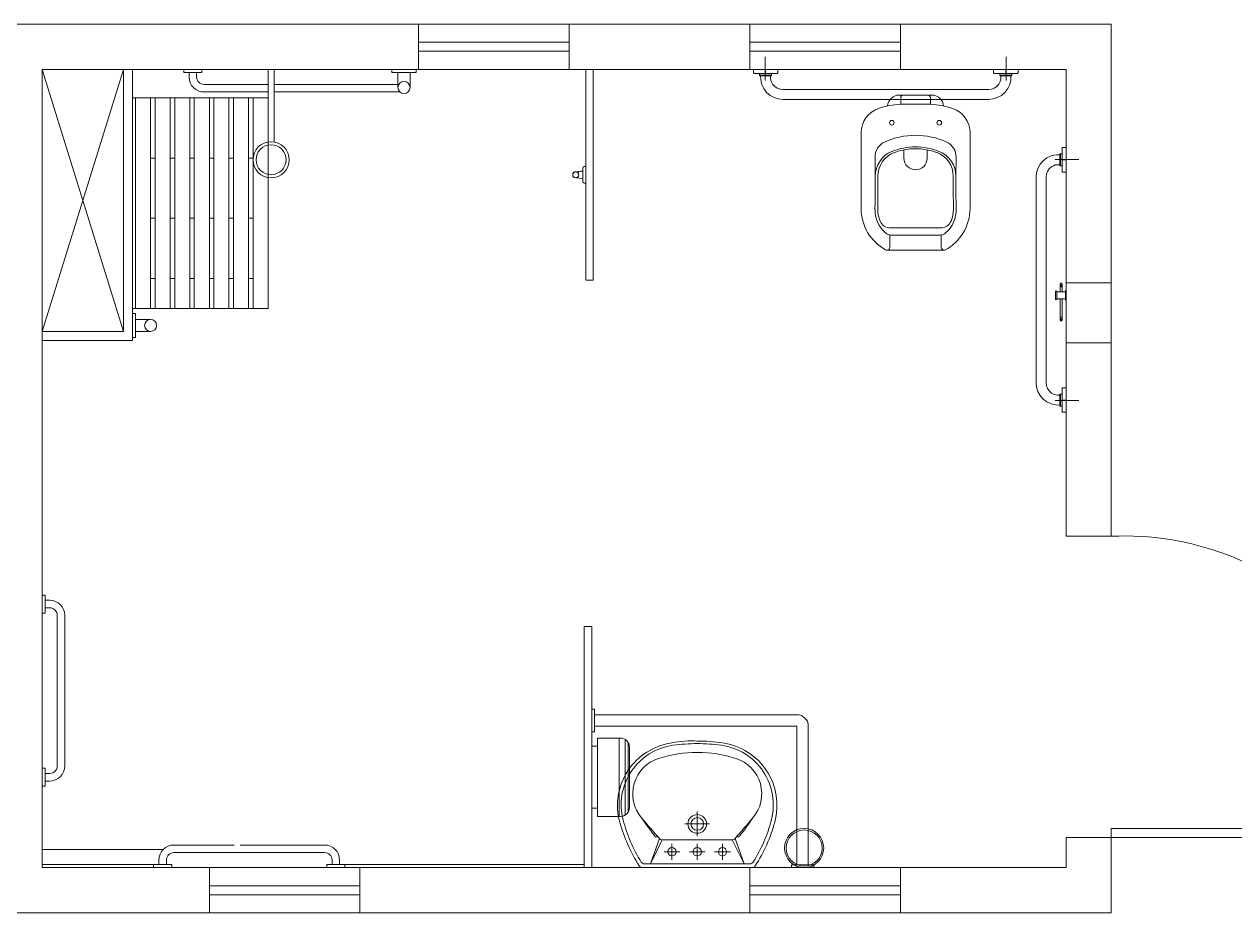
# Model space of a CAD drawing. Header units: millimetres. Extents: x 214 to 1190, y -192 to 1092.
# Drawn here: x 1045.488 to 1049.508, y 61.09 to 64.04 of the extents above; entities that cross this region are included whole.
import ezdxf

# ---------------------------------------------------------------- set-up
doc = ezdxf.new("R2010")
doc.units = ezdxf.units.MM
doc.linetypes.add('CONTINU', pattern=[0])
doc.linetypes.add('HIDDEN2', pattern=[4.7625, 3.175, -1.5875])
doc.layers.add('I-ARQ', color=8, linetype='Continuous', lineweight=0)

msp = doc.modelspace()

# ---------------------------------------------------------------- linework, layer by layer
at = {"layer": 'I-ARQ'}
for p, q in [((1045.4026, 64.0403), (1049.0976, 64.0403)), ((1046.7976, 63.8903), (1046.7976, 64.0403)), ((1047.2976, 63.8903), (1047.2976, 64.0403)), ((1047.8976, 63.8903), (1047.8976, 64.0403)), ((1048.3976, 63.8903), (1048.3976, 64.0403)), ((1049.0976, 64.0403), (1049.0976, 63.1822)), ((1047.9487, 63.8536), (1047.9487, 63.9323)), ((1048.7487, 63.8536), (1048.7487, 63.9323)), ((1045.5476, 63.8903), (1048.9476, 63.8903)), ((1045.5476, 63.8903), (1045.5476, 61.2403)), ((1045.8176, 63.0203), (1045.5476, 63.8903)), ((1045.8176, 63.8903), (1045.5476, 63.0203)), ((1045.8176, 63.0203), (1045.8176, 63.8903)), ((1045.8476, 63.8903), (1047.3501, 63.8903)), ((1045.8476, 62.9903), (1045.8476, 63.8903)), ((1046.0176, 63.8803), (1046.0176, 63.8903)), ((1046.0176, 63.8803), (1046.0776, 63.8803)), ((1046.0351, 63.8653), (1046.0351, 63.8803)), ((1046.0601, 63.8803), (1046.0601, 63.8653)), ((1046.0776, 63.8803), (1046.0776, 63.8903)), ((1046.2976, 63.8903), (1046.2976, 63.6495)), ((1046.3176, 63.8903), (1046.3176, 63.6495)), ((1046.7089, 63.8803), (1046.7089, 63.8903)), ((1046.7889, 63.8803), (1046.7089, 63.8803)), ((1046.7289, 63.8803), (1046.7289, 63.8303)), ((1046.7689, 63.8803), (1046.7689, 63.8303)), ((1046.7889, 63.8803), (1046.7889, 63.8903)), ((1046.9926, 63.8903), (1047.0126, 63.8903)), ((1047.3526, 63.1903), (1047.3526, 63.8903)), ((1047.3526, 63.1903), (1047.3526, 63.8903)), ((1047.3776, 63.1903), (1047.3776, 63.8903)), ((1047.3776, 63.1903), (1047.3776, 63.8903)), ((1048.9476, 63.8903), (1048.9476, 63.1822)), ((1048.9476, 63.8903), (1048.9476, 63.1822)), ((1046.0851, 63.8403), (1046.2976, 63.8403)), ((1046.3176, 63.8403), (1046.7289, 63.8403)), ((1045.8476, 63.7961), (1046.2976, 63.7961)), ((1045.8576, 63.7961), (1045.8576, 63.0961)), ((1046.2476, 63.7961), (1045.8576, 63.7961)), ((1045.9076, 63.7961), (1045.9076, 63.0961)), ((1045.9226, 63.7961), (1045.9226, 63.0961)), ((1045.9726, 63.7961), (1045.9726, 63.0961)), ((1045.9876, 63.7961), (1045.9876, 63.0961)), ((1046.0376, 63.7961), (1046.0376, 63.0961)), ((1046.0526, 63.7961), (1046.0526, 63.0961)), ((1046.2976, 63.8153), (1046.0851, 63.8153)), ((1046.1026, 63.7961), (1046.1026, 63.0961)), ((1046.1176, 63.7961), (1046.1176, 63.0961)), ((1046.1676, 63.7961), (1046.1676, 63.0961)), ((1046.1826, 63.7961), (1046.1826, 63.0961)), ((1046.2326, 63.7961), (1046.2326, 63.0961)), ((1046.2476, 63.7961), (1046.2476, 63.0961)), ((1046.2976, 63.7961), (1046.2976, 63.0961)), ((1046.7356, 63.8153), (1046.3176, 63.8153)), ((1045.9226, 63.5961), (1045.9076, 63.5961)), ((1045.9876, 63.5961), (1045.9726, 63.5961)), ((1046.0526, 63.5961), (1046.0376, 63.5961)), ((1046.1176, 63.5961), (1046.1026, 63.5961)), ((1046.1826, 63.5961), (1046.1676, 63.5961)), ((1046.2476, 63.5961), (1046.2326, 63.5961)), ((1047.3426, 63.5627), (1047.3426, 63.5179)), ((1047.3426, 63.5179), (1047.3426, 63.5627)), ((1047.3526, 63.5677), (1047.3476, 63.5677)), ((1047.3526, 63.5677), (1047.3476, 63.5677)), ((1047.3526, 63.5677), (1047.3526, 63.5129)), ((1047.3526, 63.5129), (1047.3526, 63.5677)), ((1048.9109, 63.5913), (1048.9897, 63.5913)), ((1047.3426, 63.553), (1047.3192, 63.5505)), ((1047.3426, 63.5527), (1047.3192, 63.5501)), ((1047.3426, 63.5279), (1047.3192, 63.5305)), ((1047.3426, 63.5276), (1047.3192, 63.5301)), ((1047.3526, 63.5129), (1047.3476, 63.5129)), ((1047.3526, 63.5129), (1047.3476, 63.5129)), ((1045.9226, 63.3961), (1045.9076, 63.3961)), ((1045.9876, 63.3961), (1045.9726, 63.3961)), ((1046.0526, 63.3961), (1046.0376, 63.3961)), ((1046.1176, 63.3961), (1046.1026, 63.3961)), ((1046.1826, 63.3961), (1046.1676, 63.3961)), ((1046.2476, 63.3961), (1046.2326, 63.3961)), ((1045.9226, 63.1961), (1045.9076, 63.1961)), ((1045.9876, 63.1961), (1045.9726, 63.1961)), ((1046.0526, 63.1961), (1046.0376, 63.1961)), ((1046.1176, 63.1961), (1046.1026, 63.1961)), ((1046.1826, 63.1961), (1046.1676, 63.1961)), ((1046.2476, 63.1961), (1046.2326, 63.1961)), ((1047.3526, 63.1903), (1047.3776, 63.1903)), ((1047.3526, 63.1903), (1047.3776, 63.1903)), ((1048.9126, 63.1274), (1048.9126, 63.1532)), ((1048.9126, 63.1274), (1048.9126, 63.1532)), ((1048.9162, 63.1274), (1048.9162, 63.1532)), ((1048.9162, 63.1274), (1048.9162, 63.1532)), ((1048.9162, 63.1519), (1048.9456, 63.1519)), ((1048.9162, 63.1519), (1048.9456, 63.1519)), ((1048.9279, 63.178), (1048.9279, 63.1519)), ((1048.9279, 63.178), (1048.9279, 63.1519)), ((1048.9339, 63.1742), (1048.9279, 63.1742)), ((1048.9339, 63.1742), (1048.9279, 63.1742)), ((1048.9339, 63.1721), (1048.9279, 63.1721)), ((1048.9339, 63.1721), (1048.9279, 63.1721)), ((1048.9339, 63.168), (1048.9279, 63.168)), ((1048.9339, 63.168), (1048.9279, 63.168)), ((1048.9339, 63.178), (1048.9339, 63.1519)), ((1048.9339, 63.178), (1048.9339, 63.1519)), ((1048.9456, 63.1253), (1048.9456, 63.1553)), ((1048.9456, 63.1253), (1048.9456, 63.1553)), ((1048.9476, 62.9822), (1048.9476, 63.1822)), ((1048.9476, 63.1822), (1049.0976, 63.1822)), ((1048.9476, 62.9822), (1048.9476, 63.1822)), ((1049.0976, 63.1822), (1049.0976, 62.9822)), ((1048.9162, 63.1287), (1048.9456, 63.1287)), ((1048.9162, 63.1287), (1048.9456, 63.1287)), ((1048.9279, 63.1287), (1048.9279, 63.0573)), ((1048.9279, 63.1287), (1048.9279, 63.0573)), ((1048.9339, 63.1287), (1048.9339, 63.0573)), ((1048.9339, 63.1287), (1048.9339, 63.0573)), ((1045.8476, 63.0961), (1046.2976, 63.0961)), ((1045.8576, 63.0803), (1045.8476, 63.0803)), ((1045.8576, 63.0803), (1045.8576, 63.0003)), ((1045.9176, 63.0961), (1046.2476, 63.0961)), ((1045.8576, 63.0603), (1045.9076, 63.0603)), ((1048.9339, 63.0673), (1048.9279, 63.0673)), ((1048.9339, 63.0673), (1048.9279, 63.0673)), ((1048.9339, 63.0623), (1048.9279, 63.0623)), ((1048.9339, 63.0623), (1048.9279, 63.0623)), ((1048.9339, 63.059), (1048.9279, 63.059)), ((1048.9339, 63.059), (1048.9279, 63.059)), ((1048.9337, 63.0565), (1048.928, 63.0565)), ((1048.9337, 63.0565), (1048.928, 63.0565)), ((1045.5476, 63.0203), (1045.8176, 63.0203)), ((1045.8576, 63.0003), (1045.8476, 63.0003)), ((1045.8576, 63.0203), (1045.9076, 63.0203)), ((1045.5476, 62.9903), (1045.8476, 62.9903)), ((1049.0976, 62.9822), (1048.9476, 62.9822)), ((1048.9476, 62.9822), (1048.9476, 62.3403)), ((1049.0976, 62.9822), (1049.0976, 62.3403)), ((1048.9109, 62.7913), (1048.9897, 62.7913)), ((1048.9476, 62.3403), (1049.0976, 62.3403)), ((1045.5576, 62.1453), (1045.5476, 62.1453)), ((1045.5576, 62.1453), (1045.5576, 62.0853)), ((1045.5726, 62.1278), (1045.5576, 62.1278)), ((1045.5576, 62.0853), (1045.5476, 62.0853)), ((1045.5576, 62.1028), (1045.5726, 62.1028)), ((1045.5976, 62.0778), (1045.5976, 61.5778)), ((1045.6226, 61.5778), (1045.6226, 62.0778)), ((1047.3476, 62.0403), (1047.3476, 61.2403)), ((1047.3476, 62.0403), (1047.3726, 62.0403)), ((1047.3476, 62.0403), (1047.3476, 61.2403)), ((1047.3476, 62.0403), (1047.3726, 62.0403)), ((1047.3726, 62.0403), (1047.3726, 61.2403)), ((1047.3726, 62.0403), (1047.3726, 61.2403)), ((1047.3917, 61.6703), (1047.3917, 61.4103)), ((1047.3917, 61.6703), (1047.4676, 61.6703)), ((1047.4632, 61.6703), (1047.4632, 61.4103)), ((1047.4836, 61.6657), (1047.4836, 61.4149)), ((1047.3726, 61.6433), (1047.3917, 61.6433)), ((1047.3726, 61.4373), (1047.3726, 61.6433)), ((1047.4929, 61.6564), (1047.4929, 61.4242)), ((1047.4976, 61.6403), (1047.4976, 61.4403)), ((1045.5576, 61.5703), (1045.5476, 61.5703)), ((1045.5576, 61.5703), (1045.5576, 61.5103)), ((1045.5726, 61.5528), (1045.5576, 61.5528)), ((1045.5576, 61.5103), (1045.5476, 61.5103)), ((1045.5576, 61.5278), (1045.5726, 61.5278)), ((1047.3726, 61.4373), (1047.3917, 61.4373)), ((1047.3917, 61.4103), (1047.4676, 61.4103)), ((1050.0976, 61.3703), (1049.0976, 61.3703)), ((1049.0976, 61.3703), (1049.0976, 61.3403)), ((1046.1851, 61.3153), (1045.9851, 61.3153)), ((1046.4851, 61.3153), (1046.2051, 61.3153)), ((1048.9476, 61.3403), (1048.9476, 61.2403)), ((1048.9476, 61.3403), (1049.0976, 61.3403)), ((1049.0976, 61.3403), (1049.0976, 61.0903)), ((1049.0976, 61.3403), (1050.0976, 61.3403)), ((1045.9494, 61.3003), (1045.5476, 61.3003)), ((1045.9351, 61.2653), (1045.9351, 61.2503)), ((1045.9601, 61.2503), (1045.9601, 61.2653)), ((1045.9851, 61.2903), (1046.4851, 61.2903)), ((1046.5101, 61.2653), (1046.5101, 61.2503)), ((1046.5351, 61.2503), (1046.5351, 61.2653)), ((1045.9176, 61.2503), (1045.5476, 61.2503)), ((1048.9476, 61.2403), (1045.5476, 61.2403)), ((1045.9176, 61.2503), (1045.9776, 61.2503)), ((1045.9176, 61.2503), (1045.9176, 61.2403)), ((1045.9776, 61.2503), (1045.9776, 61.2403)), ((1046.1026, 61.2403), (1046.1026, 61.0903)), ((1046.4926, 61.2503), (1046.5526, 61.2503)), ((1046.4926, 61.2503), (1046.4926, 61.2403)), ((1046.5526, 61.2503), (1046.5526, 61.2403)), ((1046.5526, 61.2503), (1047.3476, 61.2503)), ((1046.6026, 61.2403), (1046.6026, 61.0903)), ((1047.9048, 61.2403), (1047.5404, 61.2403)), ((1047.8976, 61.2403), (1047.8976, 61.0903)), ((1048.3976, 61.2403), (1048.3976, 61.0903)), ((1049.0976, 61.0903), (1045.4026, 61.0903))]:
    msp.add_line(p, q, dxfattribs=at)
at = {"layer": 'I-ARQ', "linetype": 'HIDDEN2'}
for p, q in [((1047.2976, 63.9803), (1046.7976, 63.9803)), ((1047.8976, 63.9803), (1048.3976, 63.9803)), ((1047.2976, 63.9503), (1046.7976, 63.9503)), ((1047.8976, 63.9503), (1048.3976, 63.9503)), ((1046.6026, 61.1803), (1046.1026, 61.1803)), ((1046.6026, 61.1503), (1046.1026, 61.1503)), ((1047.8976, 61.1803), (1048.3976, 61.1803)), ((1047.8976, 61.1503), (1048.3976, 61.1503))]:
    msp.add_line(p, q, dxfattribs=at)
at = {"layer": 'I-ARQ', "linetype": 'Continuous'}
for p, q in [((1048.3945, 63.8051), (1048.4074, 63.8051)), ((1048.3985, 63.7742), (1048.3985, 63.7962)), ((1048.4074, 63.8051), (1048.5008, 63.8051)), ((1048.4968, 63.7742), (1048.4968, 63.7962)), ((1048.2667, 63.4287), (1048.2667, 63.6797)), ((1048.6286, 63.4287), (1048.6286, 63.6796)), ((1048.4092, 63.5951), (1048.4092, 63.6233)), ((1048.4861, 63.5941), (1048.4861, 63.6233)), ((1048.364, 63.3643), (1048.5312, 63.3643)), ((1048.3627, 63.3003), (1048.3627, 63.3362)), ((1048.3662, 63.3403), (1048.5291, 63.3403)), ((1048.5325, 63.3003), (1048.5325, 63.3362)), ((1048.3523, 63.2903), (1048.5451, 63.2903)), ((1047.7226, 61.4262), (1047.7226, 61.3442)), ((1047.6816, 61.3852), (1047.7636, 61.3852)), ((1047.5672, 61.2529), (1047.5971, 61.337)), ((1047.5672, 61.2529), (1047.6065, 61.3327)), ((1047.6065, 61.3327), (1047.8387, 61.3327)), ((1047.6386, 61.2666), (1047.6386, 61.3191)), ((1047.7226, 61.2666), (1047.7226, 61.3191)), ((1047.8066, 61.2666), (1047.8066, 61.3191)), ((1047.878, 61.2529), (1047.8387, 61.3327)), ((1047.878, 61.2529), (1047.8482, 61.337)), ((1047.6649, 61.2928), (1047.6124, 61.2928)), ((1047.7226, 61.2928), (1047.6964, 61.2928)), ((1047.7226, 61.2928), (1047.7489, 61.2928)), ((1047.7804, 61.2928), (1047.8329, 61.2928)), ((1047.5474, 61.2529), (1047.878, 61.2529)), ((1047.7226, 61.2529), (1047.5672, 61.2529)), ((1047.7226, 61.2529), (1047.8979, 61.2529))]:
    msp.add_line(p, q, dxfattribs=at)
at = {"layer": 'I-ARQ', "extrusion": (-2.21397e-44, -1.84636e-46, -1)}
for p, q in [((1047.3726, 61.7666), (1047.382, 61.7666)), ((1047.382, 61.6916), (1047.382, 61.7666)), ((1047.382, 61.7478), (1048.0539, 61.7478)), ((1048.0539, 61.7103), (1047.382, 61.7103)), ((1048.0539, 61.2497), (1048.0539, 61.7103)), ((1048.0914, 61.2497), (1048.0914, 61.7103)), ((1047.3726, 61.6916), (1047.382, 61.6916)), ((1048.0351, 61.2497), (1048.1101, 61.2497)), ((1048.0351, 61.2403), (1048.0351, 61.2497)), ((1048.1101, 61.2403), (1048.1101, 61.2497))]:
    msp.add_line(p, q, dxfattribs=at)
at = {"layer": 'I-ARQ', "linetype": 'CONTINU'}
for points in [[(1047.9092, 63.8791), (1047.9092, 63.8903)], [(1047.9092, 63.8903), (1047.9904, 63.8903)], [(1047.9092, 63.8791), (1047.9095, 63.8781)], [(1047.9095, 63.8781), (1047.9102, 63.8774)], [(1047.9102, 63.8774), (1047.9112, 63.8771)], [(1047.9112, 63.8771), (1047.9483, 63.8771)], [(1047.9298, 63.8712), (1047.9298, 63.8771)], [(1047.9483, 63.8771), (1047.9483, 63.8903)], [(1047.9483, 63.8873), (1047.9498, 63.8873)], [(1047.9498, 63.8771), (1047.9498, 63.8903)], [(1047.9498, 63.8771), (1047.9884, 63.8771)], [(1047.9696, 63.8712), (1047.9696, 63.8771)], [(1047.9884, 63.8771), (1047.9894, 63.8774)], [(1047.9894, 63.8774), (1047.9902, 63.8781)], [(1047.9902, 63.8781), (1047.9904, 63.8791)], [(1047.9904, 63.8791), (1047.9904, 63.8903)], [(1048.7069, 63.8791), (1048.7069, 63.8903)], [(1048.7881, 63.8903), (1048.7069, 63.8903)], [(1048.7071, 63.8781), (1048.7069, 63.8791)], [(1048.7079, 63.8774), (1048.7071, 63.8781)], [(1048.7089, 63.8771), (1048.7079, 63.8774)], [(1048.7475, 63.8771), (1048.7089, 63.8771)], [(1048.7277, 63.8712), (1048.7277, 63.8771)], [(1048.7475, 63.8771), (1048.7475, 63.8903)], [(1048.749, 63.8873), (1048.7475, 63.8873)], [(1048.749, 63.8771), (1048.749, 63.8903)], [(1048.7861, 63.8771), (1048.749, 63.8771)], [(1048.7675, 63.8712), (1048.7675, 63.8771)], [(1048.7871, 63.8774), (1048.7861, 63.8771)], [(1048.7878, 63.8781), (1048.7871, 63.8774)], [(1048.7881, 63.8791), (1048.7878, 63.8781)], [(1048.7881, 63.8791), (1048.7881, 63.8903)], [(1047.9301, 63.8702), (1047.9298, 63.8712)], [(1047.9696, 63.8712), (1047.9298, 63.8712)], [(1047.9308, 63.8695), (1047.9301, 63.8702)], [(1047.9318, 63.8692), (1047.9308, 63.8695)], [(1047.9676, 63.8692), (1047.9318, 63.8692)], [(1047.9335, 63.8584), (1047.9332, 63.8692)], [(1047.9371, 63.8402), (1047.9348, 63.8499)], [(1047.9436, 63.8264), (1047.9371, 63.8402)], [(1047.9661, 63.86), (1047.9661, 63.8692)], [(1047.9686, 63.8695), (1047.9676, 63.8692)], [(1047.9693, 63.8702), (1047.9686, 63.8695)], [(1047.9696, 63.8712), (1047.9693, 63.8702)], [(1047.9801, 63.8337), (1047.9731, 63.8415)], [(1048.7242, 63.8415), (1048.7172, 63.8337)], [(1048.7289, 63.8505), (1048.7242, 63.8415)], [(1048.728, 63.8702), (1048.7277, 63.8712)], [(1048.7675, 63.8712), (1048.7277, 63.8712)], [(1048.7287, 63.8695), (1048.728, 63.8702)], [(1048.7298, 63.8692), (1048.7287, 63.8695)], [(1048.7312, 63.86), (1048.7289, 63.8505)], [(1048.7655, 63.8692), (1048.7298, 63.8692)], [(1048.7312, 63.86), (1048.7312, 63.8692)], [(1048.7602, 63.8402), (1048.7537, 63.8264)], [(1048.7637, 63.8546), (1048.7602, 63.8402)], [(1048.7641, 63.8692), (1048.7637, 63.8546)], [(1048.7665, 63.8695), (1048.7655, 63.8692)], [(1048.7673, 63.8702), (1048.7665, 63.8695)], [(1048.7675, 63.8712), (1048.7673, 63.8702)], [(1047.953, 63.814), (1047.9436, 63.8264)], [(1047.9648, 63.8039), (1047.953, 63.814)], [(1047.9782, 63.7965), (1047.9648, 63.8039)], [(1047.9923, 63.7922), (1047.9782, 63.7965)], [(1047.9886, 63.8281), (1047.9801, 63.8337)], [(1047.9976, 63.8248), (1047.9886, 63.8281)], [(1048.0068, 63.8238), (1047.9976, 63.8248)], [(1048.6905, 63.8238), (1048.0068, 63.8238)], [(1048.6997, 63.8248), (1048.6905, 63.8238)], [(1048.7088, 63.8281), (1048.6997, 63.8248)], [(1048.7191, 63.7965), (1048.705, 63.7922)], [(1048.7172, 63.8337), (1048.7088, 63.8281)], [(1048.7325, 63.8039), (1048.7191, 63.7965)], [(1048.7443, 63.814), (1048.7325, 63.8039)], [(1048.7537, 63.8264), (1048.7443, 63.814)], [(1048.0068, 63.7908), (1047.9923, 63.7922)], [(1048.6905, 63.7908), (1048.0068, 63.7908)], [(1048.705, 63.7922), (1048.6905, 63.7908)], [(1048.8713, 63.5869), (1048.8837, 63.5964)], [(1048.8837, 63.5964), (1048.8975, 63.6029)], [(1048.8975, 63.6029), (1048.9072, 63.6052)], [(1048.9158, 63.6065), (1048.9265, 63.6068)], [(1048.9265, 63.6082), (1048.9268, 63.6092)], [(1048.9265, 63.5724), (1048.9265, 63.6082)], [(1048.9268, 63.6092), (1048.9275, 63.6099)], [(1048.9275, 63.6099), (1048.9286, 63.6102)], [(1048.9286, 63.6102), (1048.9344, 63.6102)], [(1048.9286, 63.5704), (1048.9286, 63.6102)], [(1048.9347, 63.6298), (1048.9344, 63.6287)], [(1048.9344, 63.6287), (1048.9344, 63.5917)], [(1048.9354, 63.6305), (1048.9347, 63.6298)], [(1048.9365, 63.6308), (1048.9354, 63.6305)], [(1048.9365, 63.6308), (1048.9476, 63.6308)], [(1048.9476, 63.6308), (1048.9476, 63.5495)], [(1048.8495, 63.5476), (1048.8539, 63.5618)], [(1048.8539, 63.5618), (1048.8612, 63.5752)], [(1048.8612, 63.5752), (1048.8713, 63.5869)], [(1048.8854, 63.5514), (1048.8911, 63.5599)], [(1048.8911, 63.5599), (1048.8988, 63.5669)], [(1048.9173, 63.5739), (1048.9265, 63.5738)], [(1048.9268, 63.5714), (1048.9265, 63.5724)], [(1048.9275, 63.5707), (1048.9268, 63.5714)], [(1048.9286, 63.5704), (1048.9275, 63.5707)], [(1048.9286, 63.5704), (1048.9344, 63.5704)], [(1048.9344, 63.5917), (1048.9476, 63.5917)], [(1048.9344, 63.5902), (1048.9476, 63.5902)], [(1048.9344, 63.5902), (1048.9344, 63.5516)], [(1048.9446, 63.5917), (1048.9446, 63.5902)], [(1048.8481, 63.5332), (1048.8495, 63.5476)], [(1048.8481, 62.8495), (1048.8481, 63.5332)], [(1048.8811, 63.5332), (1048.8821, 63.5424)], [(1048.8811, 62.8495), (1048.8811, 63.5332)], [(1048.8821, 63.5424), (1048.8854, 63.5514)], [(1048.9344, 63.5516), (1048.9347, 63.5506)], [(1048.9347, 63.5506), (1048.9354, 63.5498)], [(1048.9354, 63.5498), (1048.9365, 63.5495)], [(1048.9365, 63.5495), (1048.9476, 63.5495)], [(1048.8495, 62.835), (1048.8481, 62.8495)], [(1048.8539, 62.8209), (1048.8495, 62.835)], [(1048.8821, 62.8403), (1048.8811, 62.8495)], [(1048.8854, 62.8312), (1048.8821, 62.8403)], [(1048.8911, 62.8228), (1048.8854, 62.8312)], [(1048.9344, 62.8311), (1048.9347, 62.8321)], [(1048.9344, 62.7925), (1048.9344, 62.8311)], [(1048.9347, 62.8321), (1048.9354, 62.8328)], [(1048.9354, 62.8328), (1048.9365, 62.8331)], [(1048.9365, 62.8331), (1048.9476, 62.8331)], [(1048.9476, 62.7519), (1048.9476, 62.8331)], [(1048.8612, 62.8075), (1048.8539, 62.8209)], [(1048.8713, 62.7957), (1048.8612, 62.8075)], [(1048.8837, 62.7863), (1048.8713, 62.7957)], [(1048.8988, 62.8158), (1048.8911, 62.8228)], [(1048.9079, 62.811), (1048.8988, 62.8158)], [(1048.9173, 62.8088), (1048.9079, 62.811)], [(1048.9173, 62.8088), (1048.9265, 62.8088)], [(1048.9265, 62.8102), (1048.9268, 62.8113)], [(1048.9265, 62.7745), (1048.9265, 62.8102)], [(1048.9268, 62.8113), (1048.9275, 62.812)], [(1048.9275, 62.812), (1048.9286, 62.8123)], [(1048.9286, 62.8123), (1048.9344, 62.8123)], [(1048.9286, 62.7725), (1048.9286, 62.8123)], [(1048.9344, 62.7925), (1048.9476, 62.7925)], [(1048.9344, 62.791), (1048.9476, 62.791)], [(1048.9344, 62.7539), (1048.9344, 62.791)], [(1048.9446, 62.791), (1048.9446, 62.7925)], [(1048.8975, 62.7798), (1048.8837, 62.7863)], [(1048.912, 62.7763), (1048.8975, 62.7798)], [(1048.9265, 62.7758), (1048.912, 62.7763)], [(1048.9268, 62.7735), (1048.9265, 62.7745)], [(1048.9275, 62.7727), (1048.9268, 62.7735)], [(1048.9286, 62.7725), (1048.9275, 62.7727)], [(1048.9286, 62.7725), (1048.9344, 62.7725)], [(1048.9347, 62.7529), (1048.9344, 62.7539)], [(1048.9354, 62.7522), (1048.9347, 62.7529)], [(1048.9365, 62.7519), (1048.9354, 62.7522)], [(1048.9365, 62.7519), (1048.9476, 62.7519)]]:
    msp.add_lwpolyline(points, dxfattribs=at)
at = {"layer": 'I-ARQ', "linetype": 'Continuous'}
for points in [[(1047.9335, 63.8584), (1047.9348, 63.8499)], [(1047.967, 63.8542), (1047.9661, 63.86)], [(1047.9694, 63.8479), (1047.967, 63.8542)], [(1047.9731, 63.8415), (1047.9694, 63.8479)], [(1048.9158, 63.6065), (1048.9072, 63.6052)], [(1048.8988, 63.5669), (1048.9053, 63.5706)], [(1048.9053, 63.5706), (1048.9115, 63.573)], [(1048.9115, 63.573), (1048.9173, 63.5739)]]:
    msp.add_lwpolyline(points, dxfattribs=at)
at = {"layer": 'I-ARQ'}
for centre, radius in [((1046.7489, 63.8303), 0.02), ((1046.3076, 63.5903), 0.06), ((1046.3076, 63.5903), 0.05), ((1047.3192, 63.5405), 0.01), ((1047.3192, 63.5401), 0.01), ((1048.9309, 63.178), 0.003), ((1048.9309, 63.178), 0.003), ((1045.9076, 63.0403), 0.02)]:
    msp.add_circle(centre, radius, dxfattribs=at)
at = {"layer": 'I-ARQ', "linetype": 'Continuous'}
for centre, radius in [((1047.7226, 61.3852), 0.031), ((1047.7226, 61.3852), 0.021), ((1047.6386, 61.2928), 0.0137), ((1047.7226, 61.2928), 0.0137), ((1047.8066, 61.2928), 0.0137)]:
    msp.add_circle(centre, radius, dxfattribs=at)
at = {"layer": 'I-ARQ', "linetype": 'Continuous', "ltscale": 2.5}
for radius in [0.065, 0.0599]:
    msp.add_circle((1048.0776, 61.3053), radius, dxfattribs=at)
at = {"layer": 'I-ARQ'}
for centre, radius, start, end in [((1046.0851, 63.8653), 0.05, 180, 270), ((1046.0851, 63.8653), 0.025, 180, 270), ((1047.3476, 63.5627), 0.005, 90, 180), ((1047.3476, 63.5627), 0.005, 90, 180), ((1047.3476, 63.5179), 0.005, 180, 270), ((1047.3476, 63.5179), 0.005, 180, 270), ((1048.9144, 63.1528), 0.00182, 13.2763, 166.7237), ((1048.9144, 63.1528), 0.00182, 13.2763, 166.7237), ((1048.9466, 63.1556), 0.00108, 342.7498, 197.2502), ((1048.9466, 63.1556), 0.00108, 342.7498, 197.2502), ((1048.9144, 63.1278), 0.00182, 193.2763, 346.7237), ((1048.9144, 63.1278), 0.00182, 193.2763, 346.7237), ((1048.9466, 63.125), 0.00108, 162.7498, 17.2502), ((1048.9466, 63.125), 0.00108, 162.7498, 17.2502), ((1048.9309, 63.0573), 0.003, 180, 0), ((1048.9309, 63.0573), 0.003, 180, 0), ((1049.1416, 61.3851), 0.9562, 359.1118, 92.6331), ((1045.5726, 62.0778), 0.05, 0, 90), ((1045.5726, 62.0778), 0.025, 0, 90), ((1047.4676, 61.6403), 0.03, 0, 90), ((1045.5726, 61.5778), 0.025, 270, 0), ((1045.5726, 61.5778), 0.05, 270, 0), ((1047.4676, 61.4403), 0.03, 270, 0), ((1045.9851, 61.2653), 0.05, 90, 180), ((1046.4851, 61.2653), 0.05, 0, 90), ((1045.9851, 61.2653), 0.025, 90, 180), ((1046.4851, 61.2653), 0.025, 0, 90)]:
    msp.add_arc(centre, radius, start, end, dxfattribs=at)
at = {"layer": 'I-ARQ', "linetype": 'Continuous'}
for centre, radius, start, end in [((1048.3945, 63.7649), 0.0402, 90, 174.0043), ((1048.4074, 63.7962), 0.00894, 90, 179.9998), ((1048.4878, 63.7962), 0.00894, 0.0002, 90), ((1048.5008, 63.7649), 0.0402, 5.9912, 90), ((1048.3525, 63.6797), 0.0858, 109.0855, 180.0001), ((1048.4063, 63.5246), 0.2499, 92.0409, 109.1322), ((1048.4476, 62.3724), 1.4029, 87.9491, 92.0508), ((1048.489, 63.5251), 0.2495, 70.8818, 87.9732), ((1048.5428, 63.6797), 0.0858, 359.9489, 70.9977), ((1048.369, 63.7132), 0.0076, 90, 270), ((1048.369, 63.7132), 0.0076, 270, 90), ((1048.5263, 63.7132), 0.0076, 90, 270), ((1048.5263, 63.7132), 0.0076, 270, 90), ((1048.3666, 63.6001), 0.0536, 114.9604, 180.906), ((1048.4476, 63.4259), 0.2457, 65.0398, 114.9603), ((1048.5287, 63.6001), 0.0536, 359.0955, 65.0414), ((1042.903, 63.5137), 5.4106, 359.0719, 0.9061), ((1048.4029, 63.5351), 0.0894, 112.2632, 180.2611), ((1048.4056, 63.5362), 0.0831, 110.8099, 180.2335), ((1048.4476, 63.4259), 0.2073, 67.7368, 112.2632), ((1048.4476, 63.4262), 0.2008, 69.1401, 110.8704), ((1048.4476, 63.5951), 0.0384, 180, 0), ((1048.4896, 63.5362), 0.0831, 359.7664, 69.2154), ((1048.4923, 63.5351), 0.0894, 359.7772, 67.7369), ((1053.9922, 63.5137), 5.4106, 179.0937, 180.9279), ((1042.9031, 63.5137), 5.4195, 359.072, 0.2339), ((1053.9922, 63.5137), 5.4195, 179.7659, 180.9278), ((1048.4231, 63.4287), 0.1564, 180, 241.2627), ((1048.4156, 63.4244), 0.1027, 179.0541, 228.6116), ((1048.4157, 63.4244), 0.0938, 179.0719, 203.7273), ((1048.4722, 63.4286), 0.1563, 297.7697, 0.0098), ((1048.4796, 63.4244), 0.1028, 311.3707, 0.9282), ((1048.4798, 63.4244), 0.0936, 336.2978, 0.9532), ((1048.3639, 63.4016), 0.0373, 203.6695, 270.1398), ((1048.5313, 63.4017), 0.0374, 269.9013, 336.3985), ((1048.3662, 63.3682), 0.0279, 228.4991, 270), ((1048.3574, 63.3362), 0.00536, 0.0029, 74.7666), ((1048.5291, 63.3682), 0.0279, 270, 311.3708), ((1048.5379, 63.3362), 0.00536, 105.1484, 179.9966), ((1048.3527, 63.3003), 0.01, 241.1501, 0.1116), ((1048.5426, 63.3003), 0.01, 180.0009, 270.2078), ((1047.6675, 61.4467), 0.2096, 97.945, 195.2919), ((1047.6695, 61.4487), 0.1995, 97.8851, 194.7183), ((1047.7007, 61.3742), 0.2869, 85.6149, 102.5105), ((1047.7226, 61.0653), 0.5866, 90, 97.8851), ((1047.7317, 61.1935), 0.4669, 80.7573, 91.1173), ((1047.7226, 61.0653), 0.5866, 82.1149, 90), ((1047.7757, 61.4487), 0.1995, 345.2817, 82.1149), ((1047.7779, 61.4468), 0.2095, 344.6738, 82.0893), ((1047.6317, 61.4852), 0.1233, 107.587, 220.5597), ((1047.7226, 61.1983), 0.4242, 90, 107.587), ((1047.7226, 61.1983), 0.4242, 72.413, 90), ((1047.8136, 61.4852), 0.1233, 319.4403, 72.413), ((1047.9995, 61.5417), 0.5549, 195.7102, 212.1872), ((1047.965, 61.5264), 0.505, 194.7183, 211.9899), ((1053.0039, 65.3124), 6.7189, 215.55971, 216.16525), ((1052.6426, 65.7739), 6.7189, 220.55971, 221.32768), ((1042.8027, 65.7739), 6.7189, 318.67232, 319.44029), ((1042.4413, 65.3124), 6.7189, 323.83475, 324.44029), ((1047.4803, 61.5264), 0.505, 328.0101, 345.2817), ((1047.4982, 61.5184), 0.4982, 326.8675, 345.2351), ((1047.5907, 61.3555), 0.0137, 216.1653, 278.2711), ((1047.8546, 61.3555), 0.0137, 261.7289, 323.8347), ((1047.6065, 61.3453), 0.0126, 221.3277, 270), ((1047.8387, 61.3453), 0.0126, 270, 318.6723), ((1047.5404, 61.2529), 0.0126, 212.7859, 270), ((1047.5474, 61.2655), 0.0126, 211.9899, 270), ((1047.8979, 61.2655), 0.0126, 270, 328.0101), ((1047.9046, 61.2533), 0.013, 270.8805, 326.3336)]:
    msp.add_arc(centre, radius, start, end, dxfattribs=at)
at = {"layer": 'I-ARQ', "extrusion": (-2.21397e-44, -1.84636e-46, -1)}
msp.add_ellipse((1048.0539, 61.7103), major_axis=(-0.0265, 0.0265), ratio=1, start_param=0.785398, end_param=2.356194, dxfattribs=at)

doc.saveas('drawing.dxf')
